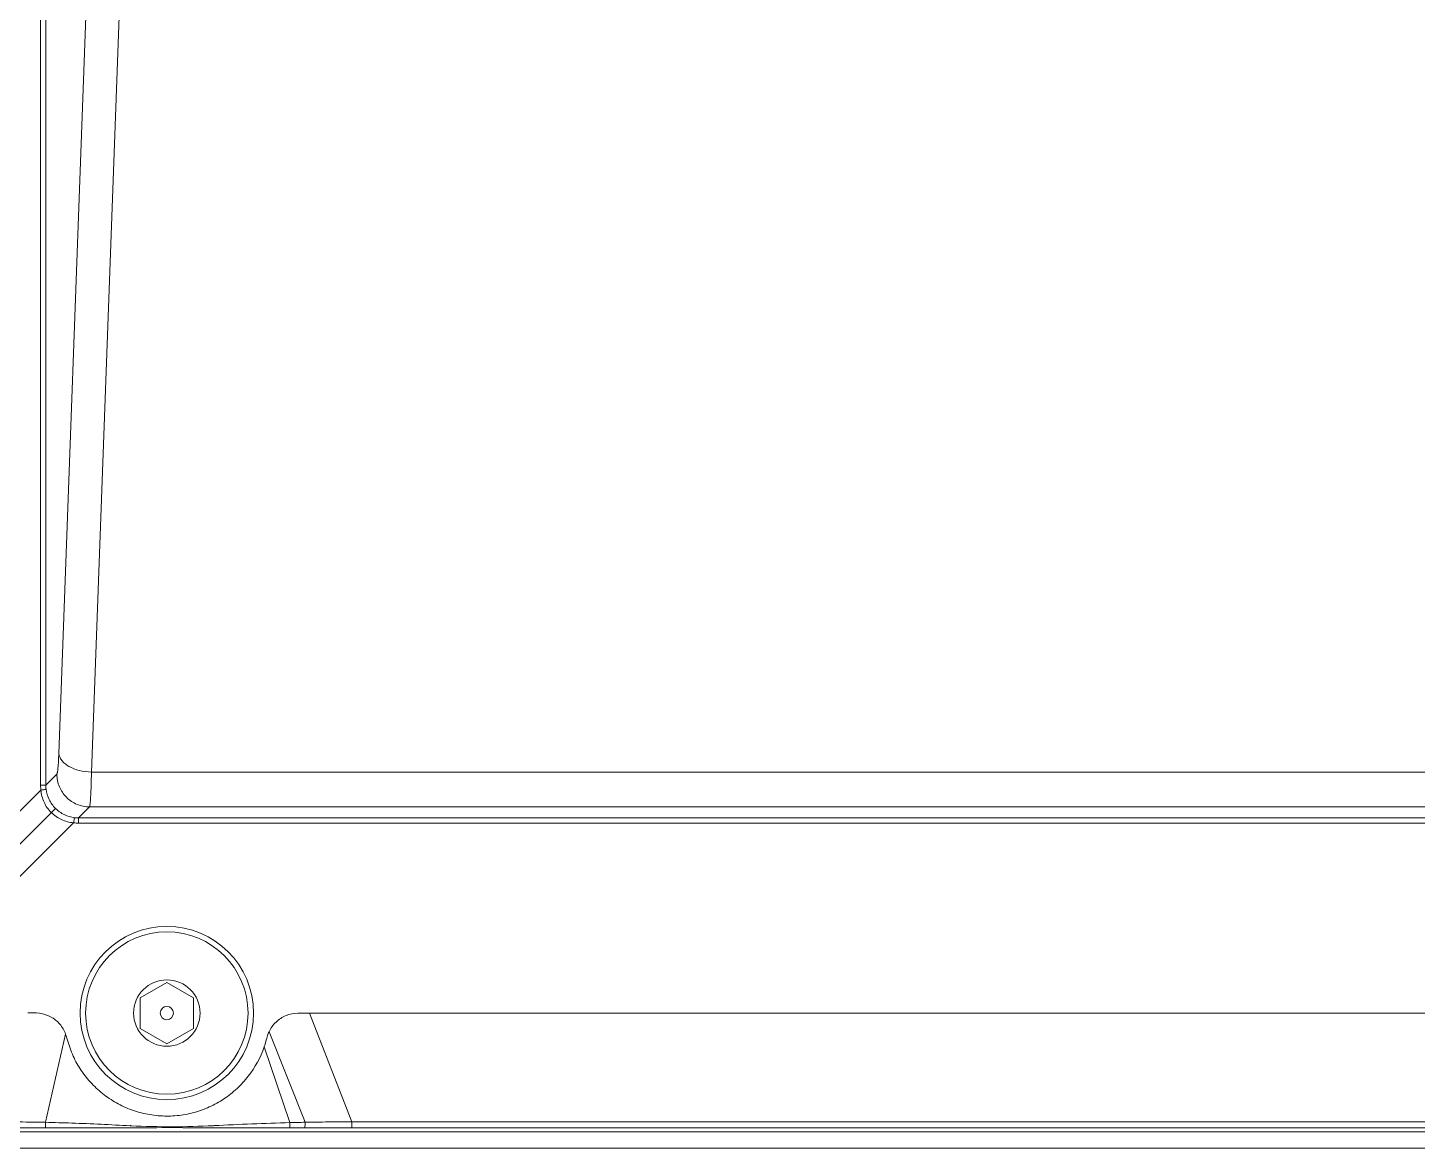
# Model space of a CAD drawing. Header units: millimetres. Extents: x 0 to 3564, y 0 to 2520.
# Drawn here: x 2468.8 to 2553.7, y 1088.5 to 1157 of the extents above; entities that cross this region are included whole.
import ezdxf

# ---------------------------------------------------------------- set-up
doc = ezdxf.new("R2010")
doc.units = ezdxf.units.MM
doc.layers.get('0').update_dxf_attribs({"lineweight": 13})

msp = doc.modelspace()

# ---------------------------------------------------------------- linework, layer by layer
for p, q in [((2469.549, 1110.707), (2469.549, 1203.331)), ((2469.865, 1110.707), (2469.865, 1203.331)), ((2470.663, 1112.66), (2472.869, 1172.775)), ((2472.66, 1111.512), (2474.866, 1171.628)), ((2469.865, 1110.707), (2470.542, 1111.384)), ((2472.66, 1111.512), (2615.693, 1111.512)), ((2469.567, 1110.412), (2467.544, 1108.388)), ((2469.567, 1110.412), (2467.544, 1108.388)), ((2469.865, 1110.707), (2469.549, 1110.707)), ((2470.453, 1109.298), (2468.065, 1106.91)), ((2471.862, 1108.71), (2472.539, 1109.387)), ((2471.862, 1108.71), (2616.491, 1108.71)), ((2471.862, 1108.71), (2471.862, 1108.394)), ((2615.814, 1109.387), (2472.539, 1109.387)), ((2464.349, 1103.194), (2469.837, 1108.682)), ((2469.543, 1106.389), (2471.567, 1108.412)), ((2469.543, 1106.389), (2471.567, 1108.412)), ((2616.491, 1108.394), (2471.862, 1108.394)), ((2459.943, 1096.789), (2469.543, 1106.389)), ((2477.267, 1098.656), (2475.643, 1097.719)), ((2478.891, 1097.719), (2477.267, 1098.656)), ((2475.643, 1095.844), (2475.643, 1097.719)), ((2478.891, 1097.719), (2478.891, 1095.844)), ((2485.997, 1096.778), (2602.356, 1096.778)), ((2488.572, 1090.124), (2485.997, 1096.778)), ((2469.84, 1090.101), (2471.074, 1095.484)), ((2475.643, 1095.844), (2477.267, 1094.906)), ((2477.267, 1094.906), (2478.891, 1095.844)), ((2485.716, 1090.105), (2483.515, 1095.639)), ((2484.79, 1090.084), (2483.224, 1094.71)), ((2599.781, 1090.124), (2488.572, 1090.124)), ((2488.572, 1090.124), (2488.572, 1089.762)), ((2632.417, 1089.519), (2455.936, 1089.519)), ((2467.34, 1089.762), (2469.849, 1089.763)), ((2469.849, 1089.763), (2471.302, 1089.765)), ((2471.302, 1089.765), (2475.071, 1089.772)), ((2471.302, 1089.765), (2475.017, 1089.772)), ((2475.076, 1089.889), (2475.021, 1089.891)), ((2475.076, 1089.903), (2475.022, 1089.905)), ((2480.155, 1089.898), (2480.114, 1089.897)), ((2480.16, 1089.772), (2483.869, 1089.765)), ((2480.16, 1089.772), (2483.869, 1089.765)), ((2483.869, 1089.765), (2484.78, 1089.764)), ((2484.78, 1089.764), (2485.709, 1089.763)), ((2488.572, 1089.762), (2485.709, 1089.763)), ((2599.781, 1089.762), (2488.572, 1089.762)), ((2455.936, 1088.519), (2632.417, 1088.519))]:
    msp.add_line(p, q)
for radius in [5.3, 4.965, 2.03, 0.406]:
    msp.add_circle((2477.267, 1096.781), radius)
for centre, radius, start, end in [((2471.953, 1110.707), 2.404, 179.99248, 187.04927), ((2471.809, 1110.706), 1.945, 179.95792, 186.94769), ((2471.861, 1110.654), 1.945, 263.0524, 270.04208), ((2471.862, 1110.798), 2.404, 262.95082, 270.00752), ((2466.22, 937.753), 152.391, 88.02759, 88.63854), ((2488.305, 958.196), 131.935, 91.12414, 91.52666), ((2477.538, -91.15), 1180.925, 89.872781, 90.119688)]:
    msp.add_arc(centre, radius, start, end)
for points, knots in [([(2470.542, 1111.384), (2470.552, 1111.394), (2470.564, 1111.434), (2470.581, 1111.508), (2470.596, 1111.62), (2470.612, 1111.767), (2470.626, 1111.948), (2470.646, 1112.249), (2470.656, 1112.49), (2470.663, 1112.66)], [0, 0, 0, 0, 0.031931, 0.091839, 0.180029, 0.2956, 0.437268, 0.603412, 1, 1, 1, 1]), ([(2470.663, 1112.66), (2470.668, 1112.585), (2470.707, 1112.431), (2470.836, 1112.218), (2471.03, 1112.023), (2471.38, 1111.787), (2471.93, 1111.581), (2472.409, 1111.519), (2472.66, 1111.512)], [0, 0, 0, 0, 0.090366, 0.188673, 0.298185, 0.420173, 0.696672, 1, 1, 1, 1]), ([(2470.542, 1111.384), (2470.543, 1111.125), (2470.648, 1110.601), (2471.093, 1109.938), (2471.755, 1109.493), (2472.28, 1109.388), (2472.539, 1109.387)], [0, 0, 0, 0, 0.249939, 0.5, 0.750061, 1, 1, 1, 1]), ([(2472.539, 1109.387), (2472.544, 1109.394), (2472.55, 1109.415), (2472.563, 1109.477), (2472.577, 1109.594), (2472.594, 1109.78), (2472.609, 1110.026), (2472.624, 1110.327), (2472.643, 1110.829), (2472.654, 1111.23), (2472.66, 1111.512)], [0, 0, 0, 0, 0.011503, 0.030193, 0.089421, 0.177431, 0.293141, 0.435186, 0.601888, 1, 1, 1, 1]), ([(2469.879, 1110.47), (2469.877, 1110.468), (2469.867, 1110.465), (2469.849, 1110.459), (2469.821, 1110.453), (2469.767, 1110.442), (2469.681, 1110.428), (2469.608, 1110.417), (2469.567, 1110.411)], [0, 0, 0, 0, 0.030791, 0.091719, 0.182181, 0.300642, 0.612023, 1, 1, 1, 1]), ([(2470.196, 1109.042), (2470.016, 1109.222), (2469.718, 1109.652), (2469.589, 1110.157), (2469.567, 1110.411)], [0, 0, 0, 0, 0.500065, 1, 1, 1, 1]), ([(2470.453, 1109.298), (2470.296, 1109.454), (2470.034, 1109.82), (2469.906, 1110.252), (2469.879, 1110.47)], [0, 0, 0, 0, 0.500362, 1, 1, 1, 1]), ([(2471.566, 1108.412), (2471.312, 1108.435), (2470.807, 1108.563), (2470.377, 1108.861), (2470.196, 1109.042)], [0, 0, 0, 0, 0.499918, 1, 1, 1, 1]), ([(2471.625, 1108.724), (2471.406, 1108.751), (2470.975, 1108.879), (2470.609, 1109.142), (2470.453, 1109.298)], [0, 0, 0, 0, 0.499622, 1, 1, 1, 1]), ([(2471.625, 1108.724), (2471.623, 1108.722), (2471.62, 1108.712), (2471.614, 1108.694), (2471.608, 1108.666), (2471.597, 1108.612), (2471.583, 1108.526), (2471.572, 1108.453), (2471.567, 1108.412)], [0, 0, 0, 0, 0.030733, 0.091643, 0.182106, 0.300579, 0.612, 1, 1, 1, 1]), ([(2471.074, 1095.484), (2471.002, 1095.711), (2470.752, 1096.135), (2470.277, 1096.517), (2469.834, 1096.702), (2469.364, 1096.804), (2469.003, 1096.801), (2468.764, 1096.8)], [0, 0, 0, 0, 0.249416, 0.499098, 0.624397, 0.749799, 1, 1, 1, 1]), ([(2483.515, 1095.639), (2483.62, 1095.858), (2483.911, 1096.263), (2484.536, 1096.671), (2485.268, 1096.811), (2485.754, 1096.777), (2485.997, 1096.778)], [0, 0, 0, 0, 0.249761, 0.499541, 0.749554, 1, 1, 1, 1]), ([(2471.074, 1095.484), (2471.178, 1095.159), (2471.326, 1094.668), (2471.584, 1094.035), (2471.825, 1093.583), (2472.105, 1093.154), (2472.523, 1092.616), (2473.122, 1092.006), (2473.948, 1091.397), (2474.862, 1090.928), (2475.843, 1090.619), (2476.861, 1090.469), (2477.892, 1090.48), (2478.904, 1090.668), (2479.871, 1091.016), (2480.772, 1091.51), (2481.577, 1092.147), (2482.493, 1093.157), (2482.996, 1094.07), (2483.224, 1094.71)], [0, 0, 0, 0, 0.062642, 0.093923, 0.125188, 0.15644, 0.187669, 0.250062, 0.312475, 0.374964, 0.437555, 0.50023, 0.562925, 0.625577, 0.688148, 0.750622, 0.813021, 0.875412, 1, 1, 1, 1]), ([(2483.515, 1095.639), (2483.48, 1095.566), (2483.363, 1095.262), (2483.306, 1094.94), (2483.224, 1094.71)], [0, 0, 0, 0, 0.25016, 1, 1, 1, 1]), ([(2469.84, 1090.101), (2469.216, 1090.116), (2468.382, 1090.124), (2467.549, 1090.124), (2467.34, 1090.124)], [0, 0, 0, 0, 0.74966, 1, 1, 1, 1]), ([(2469.849, 1089.763), (2469.848, 1089.766), (2469.848, 1089.776), (2469.846, 1089.796), (2469.845, 1089.827), (2469.843, 1089.887), (2469.842, 1089.98), (2469.841, 1090.058), (2469.84, 1090.101)], [0, 0, 0, 0, 0.027699, 0.087499, 0.178513, 0.299767, 0.620621, 1, 1, 1, 1]), ([(2475.021, 1089.891), (2474.428, 1089.919), (2473.243, 1089.985), (2472.057, 1090.033), (2471.465, 1090.054)], [0, 0, 0, 0, 0.500486, 1, 1, 1, 1]), ([(2484.79, 1090.084), (2484.017, 1090.063), (2482.472, 1090.014), (2480.927, 1089.934), (2480.155, 1089.899)], [0, 0, 0, 0, 0.49964, 1, 1, 1, 1]), ([(2484.78, 1089.764), (2484.781, 1089.767), (2484.782, 1089.776), (2484.784, 1089.795), (2484.785, 1089.824), (2484.787, 1089.881), (2484.788, 1089.968), (2484.789, 1090.043), (2484.79, 1090.084)], [0, 0, 0, 0, 0.027774, 0.087228, 0.177624, 0.298128, 0.618035, 1, 1, 1, 1]), ([(2485.709, 1089.763), (2485.712, 1089.773), (2485.71, 1089.807), (2485.715, 1089.877), (2485.715, 1089.981), (2485.716, 1090.062), (2485.716, 1090.105)], [0, 0, 0, 0, 0.085647, 0.295941, 0.617316, 1, 1, 1, 1]), ([(2488.572, 1090.124), (2488.334, 1090.123), (2487.858, 1090.125), (2486.906, 1090.123), (2486.192, 1090.115), (2485.716, 1090.105)], [0, 0, 0, 0, 0.250003, 0.500006, 1, 1, 1, 1]), ([(2480.114, 1089.897), (2479.275, 1089.858), (2477.595, 1089.805), (2475.915, 1089.85), (2475.076, 1089.889)], [0, 0, 0, 0, 0.499925, 1, 1, 1, 1])]:
    msp.add_open_spline(points, degree=3, knots=knots)

doc.saveas('drawing.dxf')
